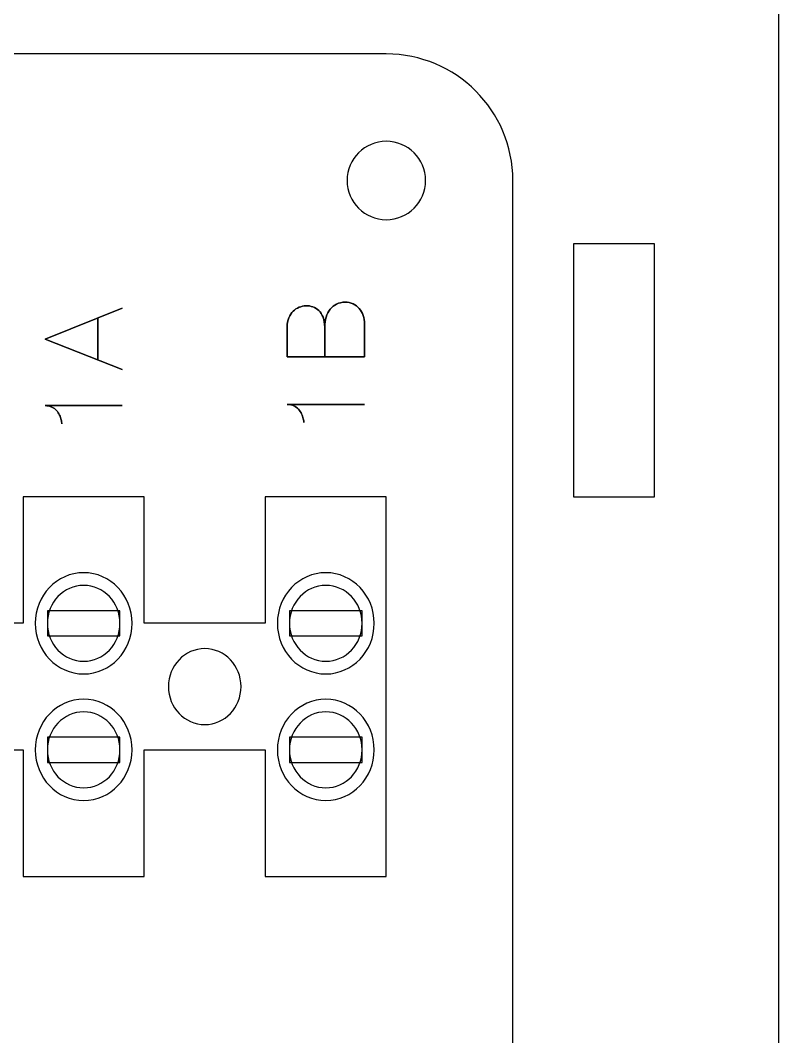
# Model space of a CAD drawing. Extents: x -1020 to 856, y -646 to 1108.
# Drawn here: x 551.54 to 581.5, y 705.16 to 745.33 of the extents above; entities that cross this region are included whole.
import ezdxf

# ---------------------------------------------------------------- set-up
doc = ezdxf.new("R2010")
doc.units = 0
doc.header["$MEASUREMENT"] = 0
doc.layers.add('LAYER_1', color=7, linetype='CONTINUOUS')

msp = doc.modelspace()

# ---------------------------------------------------------------- linework, layer by layer
at = {"layer": 'LAYER_1', "color": 250}
for points, knots in [([(581.5, 670), (581.5, 670), (581.5, 793), (581.5, 793), (581.5, 793), (581.5, 795.761), (579.261, 798), (576.5, 798), (576.5, 798), (576.5, 798), (333.5, 798), (333.5, 798), (333.5, 798), (330.739, 798), (328.5, 795.761), (328.5, 793), (328.5, 793), (328.5, 793), (328.5, 670), (328.5, 670), (328.5, 670), (328.5, 667.239), (330.739, 665), (333.5, 665), (333.5, 665), (333.5, 665), (576.5, 665), (576.5, 665), (576.5, 665), (579.261, 665), (581.5, 667.239), (581.5, 670)], [0, 0, 0, 0, 0.125, 0.125, 0.125, 0.125, 0.25, 0.25, 0.25, 0.25, 0.375, 0.375, 0.375, 0.375, 0.5, 0.5, 0.5, 0.5, 0.625, 0.625, 0.625, 0.625, 0.75, 0.75, 0.75, 0.75, 0.875, 0.875, 0.875, 0.875, 1, 1, 1, 1]), ([(566, 679), (566, 679), (456, 679), (456, 679), (456, 679), (453.2391, 679), (451, 681.2391), (451, 684), (451, 684), (451, 684), (451, 739), (451, 739), (451, 739), (451, 741.7609), (453.2391, 744), (456, 744), (456, 744), (456, 744), (566, 744), (566, 744), (566, 744), (568.7609, 744), (571, 741.7609), (571, 739), (571, 739), (571, 739), (571, 684), (571, 684), (571, 684), (571, 681.2391), (568.7609, 679), (566, 679)], [0, 0, 0, 0, 0.125, 0.125, 0.125, 0.125, 0.25, 0.25, 0.25, 0.25, 0.375, 0.375, 0.375, 0.375, 0.5, 0.5, 0.5, 0.5, 0.625, 0.625, 0.625, 0.625, 0.75, 0.75, 0.75, 0.75, 0.875, 0.875, 0.875, 0.875, 1, 1, 1, 1]), ([(564.45, 739), (564.45, 739.8559), (565.1441, 740.55), (566, 740.55), (566, 740.55), (566.8559, 740.55), (567.55, 739.8559), (567.55, 739), (567.55, 739), (567.55, 738.1441), (566.8559, 737.45), (566, 737.45), (566, 737.45), (565.1441, 737.45), (564.45, 738.1441), (564.45, 739)], [0, 0, 0, 0, 0.25, 0.25, 0.25, 0.25, 0.5, 0.5, 0.5, 0.5, 0.75, 0.75, 0.75, 0.75, 1, 1, 1, 1]), ([(564.45, 739), (564.45, 739.8559), (565.1441, 740.55), (566, 740.55), (566, 740.55), (566.8559, 740.55), (567.55, 739.8559), (567.55, 739), (567.55, 739), (567.55, 738.1441), (566.8559, 737.45), (566, 737.45), (566, 737.45), (565.1441, 737.45), (564.45, 738.1441), (564.45, 739)], [0, 0, 0, 0, 0.25, 0.25, 0.25, 0.25, 0.5, 0.5, 0.5, 0.5, 0.75, 0.75, 0.75, 0.75, 1, 1, 1, 1]), ([(573.4, 726.5), (573.4, 726.5), (573.4, 736.5), (573.4, 736.5), (573.4, 736.5), (573.4, 736.5), (576.6, 736.5), (576.6, 736.5), (576.6, 736.5), (576.6, 736.5), (576.6, 726.5), (576.6, 726.5), (576.6, 726.5), (576.6, 726.5), (573.4, 726.5), (573.4, 726.5)], [0, 0, 0, 0, 0.25, 0.25, 0.25, 0.25, 0.5, 0.5, 0.5, 0.5, 0.75, 0.75, 0.75, 0.75, 1, 1, 1, 1]), ([(555.5701, 731.5252), (555.5701, 731.5252), (552.5179, 732.7359), (552.5179, 732.7359), (552.5179, 732.7359), (552.5179, 732.7359), (555.5701, 733.9509), (555.5701, 733.9509), (555.5701, 733.9509), (555.5701, 733.9509), (552.5179, 732.7359), (552.5179, 732.7359), (552.5179, 732.7359), (552.5179, 732.7359), (555.5701, 731.5252), (555.5701, 731.5252)], [0, 0, 0, 0, 0.25, 0.25, 0.25, 0.25, 0.5, 0.5, 0.5, 0.5, 0.75, 0.75, 0.75, 0.75, 1, 1, 1, 1]), ([(563.5645, 732.0292), (563.5645, 732.0292), (563.5645, 733.2018), (563.5645, 733.2018), (563.5645, 733.2018), (563.5638, 733.3542), (563.5427, 733.484), (563.501, 733.5934), (563.501, 733.5934), (563.4601, 733.7021), (563.4044, 733.7902), (563.3345, 733.8587), (563.3345, 733.8587), (563.2647, 733.9271), (563.1857, 733.9765), (563.0982, 734.0076), (563.0982, 734.0076), (563.0114, 734.0379), (562.9211, 734.052), (562.828, 734.0485), (562.828, 734.0485), (562.7348, 734.0442), (562.6445, 734.0245), (562.5563, 733.9892), (562.5563, 733.9892), (562.4681, 733.9546), (562.3884, 733.9024), (562.3171, 733.834), (562.3171, 733.834), (562.2459, 733.7656), (562.1894, 733.6802), (562.1478, 733.5765), (562.1478, 733.5765), (562.1055, 733.4727), (562.0836, 733.3507), (562.0829, 733.2103), (562.0829, 733.2103), (562.0829, 733.2103), (562.0829, 732.0292), (562.0829, 732.0292), (562.0829, 732.0292), (562.0829, 732.0292), (565.1351, 732.0292), (565.1351, 732.0292), (565.1351, 732.0292), (565.1351, 732.0292), (565.1351, 733.3288), (565.1351, 733.3288), (565.1351, 733.3288), (565.1351, 733.4502), (565.1175, 733.5631), (565.0829, 733.6675), (565.0829, 733.6675), (565.0476, 733.7719), (564.9975, 733.8629), (564.9312, 733.9419), (564.9312, 733.9419), (564.8642, 734.0203), (564.7837, 734.0816), (564.6885, 734.1254), (564.6885, 734.1254), (564.5932, 734.1691), (564.4853, 734.1917), (564.3646, 734.1924), (564.3646, 734.1924), (564.2433, 734.1896), (564.1339, 734.1642), (564.0359, 734.1155), (564.0359, 734.1155), (563.9378, 734.0668), (563.8538, 733.9991), (563.784, 733.9116), (563.784, 733.9116), (563.7134, 733.8241), (563.6591, 733.7197), (563.6217, 733.5997), (563.6217, 733.5997), (563.5843, 733.4798), (563.5653, 733.3472), (563.5645, 733.2018), (563.5645, 733.2018), (563.5653, 733.3472), (563.5843, 733.4798), (563.6217, 733.5997), (563.6217, 733.5997), (563.6591, 733.7197), (563.7134, 733.8241), (563.784, 733.9116), (563.784, 733.9116), (563.8538, 733.9991), (563.9378, 734.0668), (564.0359, 734.1155), (564.0359, 734.1155), (564.1339, 734.1642), (564.2433, 734.1896), (564.3646, 734.1924), (564.3646, 734.1924), (564.4853, 734.1917), (564.5932, 734.1691), (564.6885, 734.1254), (564.6885, 734.1254), (564.7837, 734.0816), (564.8642, 734.0203), (564.9312, 733.9419), (564.9312, 733.9419), (564.9975, 733.8629), (565.0476, 733.7719), (565.0829, 733.6675), (565.0829, 733.6675), (565.1175, 733.5631), (565.1351, 733.4502), (565.1351, 733.3288), (565.1351, 733.3288), (565.1351, 733.3288), (565.1351, 732.0292), (565.1351, 732.0292), (565.1351, 732.0292), (565.1351, 732.0292), (562.0829, 732.0292), (562.0829, 732.0292), (562.0829, 732.0292), (562.0829, 732.0292), (562.0829, 733.2103), (562.0829, 733.2103), (562.0829, 733.2103), (562.0836, 733.3507), (562.1055, 733.4727), (562.1478, 733.5765), (562.1478, 733.5765), (562.1894, 733.6802), (562.2459, 733.7656), (562.3171, 733.834), (562.3171, 733.834), (562.3884, 733.9024), (562.4681, 733.9546), (562.5563, 733.9892), (562.5563, 733.9892), (562.6445, 734.0245), (562.7348, 734.0442), (562.828, 734.0485), (562.828, 734.0485), (562.9211, 734.052), (563.0114, 734.0379), (563.0982, 734.0076), (563.0982, 734.0076), (563.1857, 733.9765), (563.2647, 733.9271), (563.3345, 733.8587), (563.3345, 733.8587), (563.4044, 733.7902), (563.4601, 733.7021), (563.501, 733.5934), (563.501, 733.5934), (563.5427, 733.484), (563.5638, 733.3542), (563.5645, 733.2018), (563.5645, 733.2018), (563.5645, 733.2018), (563.5645, 732.0292), (563.5645, 732.0292)], [0, 0, 0, 0, 0.025, 0.025, 0.025, 0.025, 0.05, 0.05, 0.05, 0.05, 0.075, 0.075, 0.075, 0.075, 0.1, 0.1, 0.1, 0.1, 0.125, 0.125, 0.125, 0.125, 0.15, 0.15, 0.15, 0.15, 0.175, 0.175, 0.175, 0.175, 0.2, 0.2, 0.2, 0.2, 0.225, 0.225, 0.225, 0.225, 0.25, 0.25, 0.25, 0.25, 0.275, 0.275, 0.275, 0.275, 0.3, 0.3, 0.3, 0.3, 0.325, 0.325, 0.325, 0.325, 0.35, 0.35, 0.35, 0.35, 0.375, 0.375, 0.375, 0.375, 0.4, 0.4, 0.4, 0.4, 0.425, 0.425, 0.425, 0.425, 0.45, 0.45, 0.45, 0.45, 0.475, 0.475, 0.475, 0.475, 0.5, 0.5, 0.5, 0.5, 0.525, 0.525, 0.525, 0.525, 0.55, 0.55, 0.55, 0.55, 0.575, 0.575, 0.575, 0.575, 0.6, 0.6, 0.6, 0.6, 0.625, 0.625, 0.625, 0.625, 0.65, 0.65, 0.65, 0.65, 0.675, 0.675, 0.675, 0.675, 0.7, 0.7, 0.7, 0.7, 0.725, 0.725, 0.725, 0.725, 0.75, 0.75, 0.75, 0.75, 0.775, 0.775, 0.775, 0.775, 0.8, 0.8, 0.8, 0.8, 0.825, 0.825, 0.825, 0.825, 0.85, 0.85, 0.85, 0.85, 0.875, 0.875, 0.875, 0.875, 0.9, 0.9, 0.9, 0.9, 0.925, 0.925, 0.925, 0.925, 0.95, 0.95, 0.95, 0.95, 0.975, 0.975, 0.975, 0.975, 1, 1, 1, 1]), ([(554.6091, 731.9062), (554.6091, 731.9062), (554.6091, 733.5656), (554.6091, 733.5656), (554.6091, 733.5656), (554.6091, 733.5656), (554.6091, 731.9062), (554.6091, 731.9062)], [0, 0, 0, 0, 0.5, 0.5, 0.5, 0.5, 1, 1, 1, 1]), ([(555.5701, 730.1029), (555.5701, 730.1029), (552.5179, 730.1029), (552.5179, 730.1029), (552.5179, 730.1029), (552.6216, 730.1022), (552.7105, 730.0838), (552.7846, 730.0485), (552.7846, 730.0485), (552.8594, 730.014), (552.9208, 729.9681), (552.9701, 729.9117), (552.9701, 729.9117), (553.0195, 729.8552), (553.059, 729.7945), (553.0887, 729.7296), (553.0887, 729.7296), (553.1176, 729.6647), (553.1395, 729.6019), (553.1529, 729.5412), (553.1529, 729.5412), (553.167, 729.4799), (553.1755, 729.4276), (553.1783, 729.3832), (553.1783, 729.3832), (553.1755, 729.4276), (553.167, 729.4799), (553.1529, 729.5412), (553.1529, 729.5412), (553.1395, 729.6019), (553.1176, 729.6647), (553.0887, 729.7296), (553.0887, 729.7296), (553.059, 729.7945), (553.0195, 729.8552), (552.9701, 729.9117), (552.9701, 729.9117), (552.9208, 729.9681), (552.8594, 730.014), (552.7846, 730.0485), (552.7846, 730.0485), (552.7105, 730.0838), (552.6216, 730.1022), (552.5179, 730.1029), (552.5179, 730.1029), (552.5179, 730.1029), (555.5701, 730.1029), (555.5701, 730.1029)], [0, 0, 0, 0, 0.0833333, 0.0833333, 0.0833333, 0.0833333, 0.1666667, 0.1666667, 0.1666667, 0.1666667, 0.25, 0.25, 0.25, 0.25, 0.3333333, 0.3333333, 0.3333333, 0.3333333, 0.4166667, 0.4166667, 0.4166667, 0.4166667, 0.5, 0.5, 0.5, 0.5, 0.5833333, 0.5833333, 0.5833333, 0.5833333, 0.6666667, 0.6666667, 0.6666667, 0.6666667, 0.75, 0.75, 0.75, 0.75, 0.8333333, 0.8333333, 0.8333333, 0.8333333, 0.9166667, 0.9166667, 0.9166667, 0.9166667, 1, 1, 1, 1]), ([(565.1351, 730.1497), (565.1351, 730.1497), (562.0829, 730.1497), (562.0829, 730.1497), (562.0829, 730.1497), (562.1866, 730.149), (562.2755, 730.1306), (562.3496, 730.0953), (562.3496, 730.0953), (562.4244, 730.0608), (562.4858, 730.0149), (562.5351, 729.9585), (562.5351, 729.9585), (562.5845, 729.902), (562.624, 729.8413), (562.6537, 729.7764), (562.6537, 729.7764), (562.6826, 729.7115), (562.7045, 729.6487), (562.7179, 729.588), (562.7179, 729.588), (562.732, 729.5267), (562.7405, 729.4744), (562.7433, 729.43), (562.7433, 729.43), (562.7405, 729.4744), (562.732, 729.5267), (562.7179, 729.588), (562.7179, 729.588), (562.7045, 729.6487), (562.6826, 729.7115), (562.6537, 729.7764), (562.6537, 729.7764), (562.624, 729.8413), (562.5845, 729.902), (562.5351, 729.9585), (562.5351, 729.9585), (562.4858, 730.0149), (562.4244, 730.0608), (562.3496, 730.0953), (562.3496, 730.0953), (562.2755, 730.1306), (562.1866, 730.149), (562.0829, 730.1497), (562.0829, 730.1497), (562.0829, 730.1497), (565.1351, 730.1497), (565.1351, 730.1497)], [0, 0, 0, 0, 0.0833333, 0.0833333, 0.0833333, 0.0833333, 0.1666667, 0.1666667, 0.1666667, 0.1666667, 0.25, 0.25, 0.25, 0.25, 0.3333333, 0.3333333, 0.3333333, 0.3333333, 0.4166667, 0.4166667, 0.4166667, 0.4166667, 0.5, 0.5, 0.5, 0.5, 0.5833333, 0.5833333, 0.5833333, 0.5833333, 0.6666667, 0.6666667, 0.6666667, 0.6666667, 0.75, 0.75, 0.75, 0.75, 0.8333333, 0.8333333, 0.8333333, 0.8333333, 0.9166667, 0.9166667, 0.9166667, 0.9166667, 1, 1, 1, 1]), ([(484.6957, 711.5), (484.6957, 711.5), (484.6957, 716.5), (484.6957, 716.5), (484.6957, 716.5), (484.6957, 716.5), (479.913, 716.5), (479.913, 716.5), (479.913, 716.5), (479.913, 716.5), (479.913, 711.5), (479.913, 711.5), (479.913, 711.5), (479.913, 711.5), (475.1304, 711.5), (475.1304, 711.5), (475.1304, 711.5), (475.1304, 711.5), (475.1304, 716.5), (475.1304, 716.5), (475.1304, 716.5), (475.1304, 716.5), (470.3478, 716.5), (470.3478, 716.5), (470.3478, 716.5), (470.3478, 716.5), (470.3478, 711.5), (470.3478, 711.5), (470.3478, 711.5), (470.3478, 711.5), (465.5652, 711.5), (465.5652, 711.5), (465.5652, 711.5), (465.5652, 711.5), (465.5652, 716.5), (465.5652, 716.5), (465.5652, 716.5), (465.5652, 716.5), (460.7826, 716.5), (460.7826, 716.5), (460.7826, 716.5), (460.7826, 716.5), (460.7826, 711.5), (460.7826, 711.5), (460.7826, 711.5), (460.7826, 711.5), (456, 711.5), (456, 711.5), (456, 711.5), (456, 711.5), (456, 716.5), (456, 716.5), (456, 716.5), (456, 716.5), (456, 721.5), (456, 721.5), (456, 721.5), (456, 721.5), (456, 726.5), (456, 726.5), (456, 726.5), (456, 726.5), (460.7826, 726.5), (460.7826, 726.5), (460.7826, 726.5), (460.7826, 726.5), (460.7826, 721.5), (460.7826, 721.5), (460.7826, 721.5), (460.7826, 721.5), (465.5652, 721.5), (465.5652, 721.5), (465.5652, 721.5), (465.5652, 721.5), (465.5652, 726.5), (465.5652, 726.5), (465.5652, 726.5), (465.5652, 726.5), (470.3478, 726.5), (470.3478, 726.5), (470.3478, 726.5), (470.3478, 726.5), (470.3478, 721.5), (470.3478, 721.5), (470.3478, 721.5), (470.3478, 721.5), (475.1304, 721.5), (475.1304, 721.5), (475.1304, 721.5), (475.1304, 721.5), (475.1304, 726.5), (475.1304, 726.5), (475.1304, 726.5), (475.1304, 726.5), (479.913, 726.5), (479.913, 726.5), (479.913, 726.5), (479.913, 726.5), (479.913, 721.5), (479.913, 721.5), (479.913, 721.5), (479.913, 721.5), (484.6957, 721.5), (484.6957, 721.5), (484.6957, 721.5), (484.6957, 721.5), (484.6957, 726.5), (484.6957, 726.5), (484.6957, 726.5), (484.6957, 726.5), (489.4783, 726.5), (489.4783, 726.5), (489.4783, 726.5), (489.4783, 726.5), (489.4783, 721.5), (489.4783, 721.5), (489.4783, 721.5), (489.4783, 721.5), (494.2609, 721.5), (494.2609, 721.5), (494.2609, 721.5), (494.2609, 721.5), (494.2609, 726.5), (494.2609, 726.5), (494.2609, 726.5), (494.2609, 726.5), (499.0435, 726.5), (499.0435, 726.5), (499.0435, 726.5), (499.0435, 726.5), (499.0435, 721.5), (499.0435, 721.5), (499.0435, 721.5), (499.0435, 721.5), (503.8261, 721.5), (503.8261, 721.5), (503.8261, 721.5), (503.8261, 721.5), (503.8261, 726.5), (503.8261, 726.5), (503.8261, 726.5), (503.8261, 726.5), (508.6087, 726.5), (508.6087, 726.5), (508.6087, 726.5), (508.6087, 726.5), (508.6087, 721.5), (508.6087, 721.5), (508.6087, 721.5), (508.6087, 721.5), (513.3913, 721.5), (513.3913, 721.5), (513.3913, 721.5), (513.3913, 721.5), (513.3913, 726.5), (513.3913, 726.5), (513.3913, 726.5), (513.3913, 726.5), (518.1739, 726.5), (518.1739, 726.5), (518.1739, 726.5), (518.1739, 726.5), (518.1739, 721.5), (518.1739, 721.5), (518.1739, 721.5), (518.1739, 721.5), (522.9565, 721.5), (522.9565, 721.5), (522.9565, 721.5), (522.9565, 721.5), (522.9565, 726.5), (522.9565, 726.5), (522.9565, 726.5), (522.9565, 726.5), (527.7391, 726.5), (527.7391, 726.5), (527.7391, 726.5), (527.7391, 726.5), (527.7391, 721.5), (527.7391, 721.5), (527.7391, 721.5), (527.7391, 721.5), (532.5217, 721.5), (532.5217, 721.5), (532.5217, 721.5), (532.5217, 721.5), (532.5217, 726.5), (532.5217, 726.5), (532.5217, 726.5), (532.5217, 726.5), (537.3043, 726.5), (537.3043, 726.5), (537.3043, 726.5), (537.3043, 726.5), (537.3043, 721.5), (537.3043, 721.5), (537.3043, 721.5), (537.3043, 721.5), (542.087, 721.5), (542.087, 721.5), (542.087, 721.5), (542.087, 721.5), (542.087, 726.5), (542.087, 726.5), (542.087, 726.5), (542.087, 726.5), (546.8696, 726.5), (546.8696, 726.5), (546.8696, 726.5), (546.8696, 726.5), (546.8696, 721.5), (546.8696, 721.5), (546.8696, 721.5), (546.8696, 721.5), (551.6522, 721.5), (551.6522, 721.5), (551.6522, 721.5), (551.6522, 721.5), (551.6522, 726.5), (551.6522, 726.5), (551.6522, 726.5), (551.6522, 726.5), (556.4348, 726.5), (556.4348, 726.5), (556.4348, 726.5), (556.4348, 726.5), (556.4348, 721.5), (556.4348, 721.5), (556.4348, 721.5), (556.4348, 721.5), (561.2174, 721.5), (561.2174, 721.5), (561.2174, 721.5), (561.2174, 721.5), (561.2174, 726.5), (561.2174, 726.5), (561.2174, 726.5), (561.2174, 726.5), (566, 726.5), (566, 726.5), (566, 726.5), (566, 726.5), (566, 711.5), (566, 711.5), (566, 711.5), (566, 711.5), (561.2174, 711.5), (561.2174, 711.5), (561.2174, 711.5), (561.2174, 711.5), (561.2174, 716.5), (561.2174, 716.5), (561.2174, 716.5), (561.2174, 716.5), (556.4348, 716.5), (556.4348, 716.5), (556.4348, 716.5), (556.4348, 716.5), (556.4348, 711.5), (556.4348, 711.5), (556.4348, 711.5), (556.4348, 711.5), (551.6522, 711.5), (551.6522, 711.5), (551.6522, 711.5), (551.6522, 711.5), (551.6522, 716.5), (551.6522, 716.5), (551.6522, 716.5), (551.6522, 716.5), (546.8696, 716.5), (546.8696, 716.5), (546.8696, 716.5), (546.8696, 716.5), (546.8696, 711.5), (546.8696, 711.5), (546.8696, 711.5), (546.8696, 711.5), (542.087, 711.5), (542.087, 711.5), (542.087, 711.5), (542.087, 711.5), (542.087, 716.5), (542.087, 716.5), (542.087, 716.5), (542.087, 716.5), (537.3043, 716.5), (537.3043, 716.5), (537.3043, 716.5), (537.3043, 716.5), (537.3043, 711.5), (537.3043, 711.5), (537.3043, 711.5), (537.3043, 711.5), (532.5217, 711.5), (532.5217, 711.5), (532.5217, 711.5), (532.5217, 711.5), (532.5217, 716.5), (532.5217, 716.5), (532.5217, 716.5), (532.5217, 716.5), (527.7391, 716.5), (527.7391, 716.5), (527.7391, 716.5), (527.7391, 716.5), (527.7391, 711.5), (527.7391, 711.5), (527.7391, 711.5), (527.7391, 711.5), (522.9565, 711.5), (522.9565, 711.5), (522.9565, 711.5), (522.9565, 711.5), (522.9565, 716.5), (522.9565, 716.5), (522.9565, 716.5), (522.9565, 716.5), (518.1739, 716.5), (518.1739, 716.5), (518.1739, 716.5), (518.1739, 716.5), (518.1739, 711.5), (518.1739, 711.5), (518.1739, 711.5), (518.1739, 711.5), (513.3913, 711.5), (513.3913, 711.5), (513.3913, 711.5), (513.3913, 711.5), (513.3913, 716.5), (513.3913, 716.5), (513.3913, 716.5), (513.3913, 716.5), (508.6087, 716.5), (508.6087, 716.5), (508.6087, 716.5), (508.6087, 716.5), (508.6087, 711.5), (508.6087, 711.5), (508.6087, 711.5), (508.6087, 711.5), (503.8261, 711.5), (503.8261, 711.5), (503.8261, 711.5), (503.8261, 711.5), (503.8261, 716.5), (503.8261, 716.5), (503.8261, 716.5), (503.8261, 716.5), (499.0435, 716.5), (499.0435, 716.5), (499.0435, 716.5), (499.0435, 716.5), (499.0435, 711.5), (499.0435, 711.5), (499.0435, 711.5), (499.0435, 711.5), (494.2609, 711.5), (494.2609, 711.5), (494.2609, 711.5), (494.2609, 711.5), (494.2609, 716.5), (494.2609, 716.5), (494.2609, 716.5), (494.2609, 716.5), (489.4783, 716.5), (489.4783, 716.5), (489.4783, 716.5), (489.4783, 716.5), (489.4783, 711.5), (489.4783, 711.5), (489.4783, 711.5), (489.4783, 711.5), (484.6957, 711.5), (484.6957, 711.5)], [0, 0, 0, 0, 0.0106383, 0.0106383, 0.0106383, 0.0106383, 0.0212766, 0.0212766, 0.0212766, 0.0212766, 0.0319149, 0.0319149, 0.0319149, 0.0319149, 0.0425532, 0.0425532, 0.0425532, 0.0425532, 0.0531915, 0.0531915, 0.0531915, 0.0531915, 0.0638298, 0.0638298, 0.0638298, 0.0638298, 0.0744681, 0.0744681, 0.0744681, 0.0744681, 0.0851064, 0.0851064, 0.0851064, 0.0851064, 0.0957447, 0.0957447, 0.0957447, 0.0957447, 0.106383, 0.106383, 0.106383, 0.106383, 0.1170213, 0.1170213, 0.1170213, 0.1170213, 0.1276596, 0.1276596, 0.1276596, 0.1276596, 0.1382979, 0.1382979, 0.1382979, 0.1382979, 0.1489362, 0.1489362, 0.1489362, 0.1489362, 0.1595745, 0.1595745, 0.1595745, 0.1595745, 0.1702128, 0.1702128, 0.1702128, 0.1702128, 0.1808511, 0.1808511, 0.1808511, 0.1808511, 0.1914894, 0.1914894, 0.1914894, 0.1914894, 0.2021277, 0.2021277, 0.2021277, 0.2021277, 0.212766, 0.212766, 0.212766, 0.212766, 0.2234043, 0.2234043, 0.2234043, 0.2234043, 0.2340426, 0.2340426, 0.2340426, 0.2340426, 0.2446809, 0.2446809, 0.2446809, 0.2446809, 0.2553191, 0.2553191, 0.2553191, 0.2553191, 0.2659574, 0.2659574, 0.2659574, 0.2659574, 0.2765957, 0.2765957, 0.2765957, 0.2765957, 0.287234, 0.287234, 0.287234, 0.287234, 0.2978723, 0.2978723, 0.2978723, 0.2978723, 0.3085106, 0.3085106, 0.3085106, 0.3085106, 0.3191489, 0.3191489, 0.3191489, 0.3191489, 0.3297872, 0.3297872, 0.3297872, 0.3297872, 0.3404255, 0.3404255, 0.3404255, 0.3404255, 0.3510638, 0.3510638, 0.3510638, 0.3510638, 0.3617021, 0.3617021, 0.3617021, 0.3617021, 0.3723404, 0.3723404, 0.3723404, 0.3723404, 0.3829787, 0.3829787, 0.3829787, 0.3829787, 0.393617, 0.393617, 0.393617, 0.393617, 0.4042553, 0.4042553, 0.4042553, 0.4042553, 0.4148936, 0.4148936, 0.4148936, 0.4148936, 0.4255319, 0.4255319, 0.4255319, 0.4255319, 0.4361702, 0.4361702, 0.4361702, 0.4361702, 0.4468085, 0.4468085, 0.4468085, 0.4468085, 0.4574468, 0.4574468, 0.4574468, 0.4574468, 0.4680851, 0.4680851, 0.4680851, 0.4680851, 0.4787234, 0.4787234, 0.4787234, 0.4787234, 0.4893617, 0.4893617, 0.4893617, 0.4893617, 0.5, 0.5, 0.5, 0.5, 0.5106383, 0.5106383, 0.5106383, 0.5106383, 0.5212766, 0.5212766, 0.5212766, 0.5212766, 0.5319149, 0.5319149, 0.5319149, 0.5319149, 0.5425532, 0.5425532, 0.5425532, 0.5425532, 0.5531915, 0.5531915, 0.5531915, 0.5531915, 0.5638298, 0.5638298, 0.5638298, 0.5638298, 0.5744681, 0.5744681, 0.5744681, 0.5744681, 0.5851064, 0.5851064, 0.5851064, 0.5851064, 0.5957447, 0.5957447, 0.5957447, 0.5957447, 0.606383, 0.606383, 0.606383, 0.606383, 0.6170213, 0.6170213, 0.6170213, 0.6170213, 0.6276596, 0.6276596, 0.6276596, 0.6276596, 0.6382979, 0.6382979, 0.6382979, 0.6382979, 0.6489362, 0.6489362, 0.6489362, 0.6489362, 0.6595745, 0.6595745, 0.6595745, 0.6595745, 0.6702128, 0.6702128, 0.6702128, 0.6702128, 0.6808511, 0.6808511, 0.6808511, 0.6808511, 0.6914894, 0.6914894, 0.6914894, 0.6914894, 0.7021277, 0.7021277, 0.7021277, 0.7021277, 0.712766, 0.712766, 0.712766, 0.712766, 0.7234043, 0.7234043, 0.7234043, 0.7234043, 0.7340426, 0.7340426, 0.7340426, 0.7340426, 0.7446809, 0.7446809, 0.7446809, 0.7446809, 0.7553191, 0.7553191, 0.7553191, 0.7553191, 0.7659574, 0.7659574, 0.7659574, 0.7659574, 0.7765957, 0.7765957, 0.7765957, 0.7765957, 0.787234, 0.787234, 0.787234, 0.787234, 0.7978723, 0.7978723, 0.7978723, 0.7978723, 0.8085106, 0.8085106, 0.8085106, 0.8085106, 0.8191489, 0.8191489, 0.8191489, 0.8191489, 0.8297872, 0.8297872, 0.8297872, 0.8297872, 0.8404255, 0.8404255, 0.8404255, 0.8404255, 0.8510638, 0.8510638, 0.8510638, 0.8510638, 0.8617021, 0.8617021, 0.8617021, 0.8617021, 0.8723404, 0.8723404, 0.8723404, 0.8723404, 0.8829787, 0.8829787, 0.8829787, 0.8829787, 0.893617, 0.893617, 0.893617, 0.893617, 0.9042553, 0.9042553, 0.9042553, 0.9042553, 0.9148936, 0.9148936, 0.9148936, 0.9148936, 0.9255319, 0.9255319, 0.9255319, 0.9255319, 0.9361702, 0.9361702, 0.9361702, 0.9361702, 0.9468085, 0.9468085, 0.9468085, 0.9468085, 0.9574468, 0.9574468, 0.9574468, 0.9574468, 0.9680851, 0.9680851, 0.9680851, 0.9680851, 0.9787234, 0.9787234, 0.9787234, 0.9787234, 0.9893617, 0.9893617, 0.9893617, 0.9893617, 1, 1, 1, 1]), ([(552.1303, 721.5), (552.1303, 722.6043), (552.987, 723.5), (554.0434, 723.5), (554.0434, 723.5), (555.0997, 723.5), (555.9564, 722.6043), (555.9564, 721.5), (555.9564, 721.5), (555.9564, 720.3956), (555.0997, 719.5), (554.0434, 719.5), (554.0434, 719.5), (552.987, 719.5), (552.1303, 720.3956), (552.1303, 721.5)], [0, 0, 0, 0, 0.25, 0.25, 0.25, 0.25, 0.5, 0.5, 0.5, 0.5, 0.75, 0.75, 0.75, 0.75, 1, 1, 1, 1]), ([(561.6955, 721.5), (561.6955, 722.6043), (562.5522, 723.5), (563.6086, 723.5), (563.6086, 723.5), (564.6649, 723.5), (565.5216, 722.6043), (565.5216, 721.5), (565.5216, 721.5), (565.5216, 720.3956), (564.6649, 719.5), (563.6086, 719.5), (563.6086, 719.5), (562.5522, 719.5), (561.6955, 720.3956), (561.6955, 721.5)], [0, 0, 0, 0, 0.25, 0.25, 0.25, 0.25, 0.5, 0.5, 0.5, 0.5, 0.75, 0.75, 0.75, 0.75, 1, 1, 1, 1]), ([(552.6085, 721.5), (552.6085, 722.3282), (553.2511, 723), (554.0433, 723), (554.0433, 723), (554.8356, 723), (555.4781, 722.3282), (555.4781, 721.5), (555.4781, 721.5), (555.4781, 720.6717), (554.8356, 720), (554.0433, 720), (554.0433, 720), (553.2511, 720), (552.6085, 720.6717), (552.6085, 721.5)], [0, 0, 0, 0, 0.25, 0.25, 0.25, 0.25, 0.5, 0.5, 0.5, 0.5, 0.75, 0.75, 0.75, 0.75, 1, 1, 1, 1]), ([(562.1738, 721.5), (562.1738, 722.3282), (562.8163, 723), (563.6086, 723), (563.6086, 723), (564.4008, 723), (565.0433, 722.3282), (565.0433, 721.5), (565.0433, 721.5), (565.0433, 720.6717), (564.4008, 720), (563.6086, 720), (563.6086, 720), (562.8163, 720), (562.1738, 720.6717), (562.1738, 721.5)], [0, 0, 0, 0, 0.25, 0.25, 0.25, 0.25, 0.5, 0.5, 0.5, 0.5, 0.75, 0.75, 0.75, 0.75, 1, 1, 1, 1]), ([(552.6087, 721), (552.6087, 721), (552.6087, 722), (552.6087, 722), (552.6087, 722), (552.6087, 722), (555.4783, 722), (555.4783, 722), (555.4783, 722), (555.4783, 722), (555.4783, 721), (555.4783, 721), (555.4783, 721), (555.4783, 721), (552.6087, 721), (552.6087, 721)], [0, 0, 0, 0, 0.25, 0.25, 0.25, 0.25, 0.5, 0.5, 0.5, 0.5, 0.75, 0.75, 0.75, 0.75, 1, 1, 1, 1]), ([(562.1739, 721), (562.1739, 721), (562.1739, 722), (562.1739, 722), (562.1739, 722), (562.1739, 722), (565.0435, 722), (565.0435, 722), (565.0435, 722), (565.0435, 722), (565.0435, 721), (565.0435, 721), (565.0435, 721), (565.0435, 721), (562.1739, 721), (562.1739, 721)], [0, 0, 0, 0, 0.25, 0.25, 0.25, 0.25, 0.5, 0.5, 0.5, 0.5, 0.75, 0.75, 0.75, 0.75, 1, 1, 1, 1]), ([(557.3911, 719), (557.3911, 719.8282), (558.0337, 720.5), (558.826, 720.5), (558.826, 720.5), (559.6182, 720.5), (560.2607, 719.8282), (560.2607, 719), (560.2607, 719), (560.2607, 718.1717), (559.6182, 717.5), (558.826, 717.5), (558.826, 717.5), (558.0337, 717.5), (557.3911, 718.1717), (557.3911, 719)], [0, 0, 0, 0, 0.25, 0.25, 0.25, 0.25, 0.5, 0.5, 0.5, 0.5, 0.75, 0.75, 0.75, 0.75, 1, 1, 1, 1]), ([(552.1303, 716.5), (552.1303, 717.6043), (552.987, 718.5), (554.0434, 718.5), (554.0434, 718.5), (555.0997, 718.5), (555.9564, 717.6043), (555.9564, 716.5), (555.9564, 716.5), (555.9564, 715.3956), (555.0997, 714.5), (554.0434, 714.5), (554.0434, 714.5), (552.987, 714.5), (552.1303, 715.3956), (552.1303, 716.5)], [0, 0, 0, 0, 0.25, 0.25, 0.25, 0.25, 0.5, 0.5, 0.5, 0.5, 0.75, 0.75, 0.75, 0.75, 1, 1, 1, 1]), ([(561.6955, 716.5), (561.6955, 717.6043), (562.5522, 718.5), (563.6086, 718.5), (563.6086, 718.5), (564.6649, 718.5), (565.5216, 717.6043), (565.5216, 716.5), (565.5216, 716.5), (565.5216, 715.3956), (564.6649, 714.5), (563.6086, 714.5), (563.6086, 714.5), (562.5522, 714.5), (561.6955, 715.3956), (561.6955, 716.5)], [0, 0, 0, 0, 0.25, 0.25, 0.25, 0.25, 0.5, 0.5, 0.5, 0.5, 0.75, 0.75, 0.75, 0.75, 1, 1, 1, 1]), ([(552.6085, 716.5), (552.6085, 717.3282), (553.2511, 718), (554.0433, 718), (554.0433, 718), (554.8356, 718), (555.4781, 717.3282), (555.4781, 716.5), (555.4781, 716.5), (555.4781, 715.6717), (554.8356, 715), (554.0433, 715), (554.0433, 715), (553.2511, 715), (552.6085, 715.6717), (552.6085, 716.5)], [0, 0, 0, 0, 0.25, 0.25, 0.25, 0.25, 0.5, 0.5, 0.5, 0.5, 0.75, 0.75, 0.75, 0.75, 1, 1, 1, 1]), ([(562.1738, 716.5), (562.1738, 717.3282), (562.8163, 718), (563.6086, 718), (563.6086, 718), (564.4008, 718), (565.0433, 717.3282), (565.0433, 716.5), (565.0433, 716.5), (565.0433, 715.6717), (564.4008, 715), (563.6086, 715), (563.6086, 715), (562.8163, 715), (562.1738, 715.6717), (562.1738, 716.5)], [0, 0, 0, 0, 0.25, 0.25, 0.25, 0.25, 0.5, 0.5, 0.5, 0.5, 0.75, 0.75, 0.75, 0.75, 1, 1, 1, 1]), ([(552.6087, 716), (552.6087, 716), (552.6087, 717), (552.6087, 717), (552.6087, 717), (552.6087, 717), (555.4783, 717), (555.4783, 717), (555.4783, 717), (555.4783, 717), (555.4783, 716), (555.4783, 716), (555.4783, 716), (555.4783, 716), (552.6087, 716), (552.6087, 716)], [0, 0, 0, 0, 0.25, 0.25, 0.25, 0.25, 0.5, 0.5, 0.5, 0.5, 0.75, 0.75, 0.75, 0.75, 1, 1, 1, 1]), ([(562.1739, 716), (562.1739, 716), (562.1739, 717), (562.1739, 717), (562.1739, 717), (562.1739, 717), (565.0435, 717), (565.0435, 717), (565.0435, 717), (565.0435, 717), (565.0435, 716), (565.0435, 716), (565.0435, 716), (565.0435, 716), (562.1739, 716), (562.1739, 716)], [0, 0, 0, 0, 0.25, 0.25, 0.25, 0.25, 0.5, 0.5, 0.5, 0.5, 0.75, 0.75, 0.75, 0.75, 1, 1, 1, 1])]:
    msp.add_open_spline(points, degree=3, knots=knots, dxfattribs=at)

doc.saveas('drawing.dxf')
